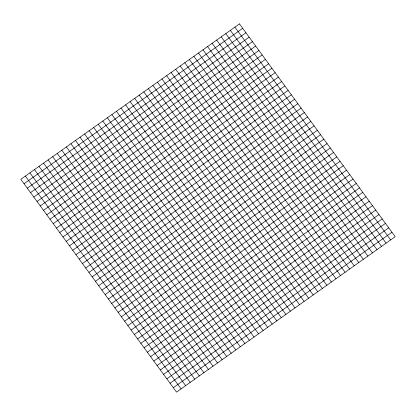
<?xml version="1.0" encoding="UTF-8"?>
<svg xmlns="http://www.w3.org/2000/svg" width="416" height="416" viewBox="0 0 416 416"><rect width="100%" height="100%" fill="white"/><g stroke="black" fill="none" stroke-linecap="round" stroke-linejoin="round"><path stroke-width="0.62" d="M24.045 183.752L242.705 28.319M27.29 188.188L245.95 32.755M30.534 192.618L249.194 37.185M33.779 197.054L252.439 41.621M37.024 201.484L255.684 46.051M40.269 205.92L258.929 50.487M43.514 210.35L262.174 54.922M46.758 214.786L265.418 59.353M50.003 219.216L268.663 63.788M53.248 223.652L271.908 68.219M56.493 228.088L275.153 72.654M59.738 232.518L278.392 77.085M62.977 236.954L281.637 81.52M66.222 241.384L284.882 85.951M69.467 245.82L288.127 90.386M72.712 250.25L291.372 94.817M75.956 254.686L294.616 99.252M79.201 259.116L297.861 103.683M82.446 263.552L301.106 108.118M85.691 267.982L304.351 112.549M88.936 272.418L307.596 116.984M92.18 276.848L310.84 121.42M95.425 281.284L314.085 125.85M98.67 285.714L317.33 130.286M101.915 290.15L320.575 134.716M105.16 294.58L323.82 139.152M108.404 299.016L327.064 143.582M111.649 303.451L330.309 148.018M114.894 307.882L333.554 152.448M118.139 312.317L336.799 156.884M121.384 316.748L340.044 161.314M124.628 321.183L343.288 165.75M127.873 325.614L346.533 170.18M131.118 330.049L349.778 174.616M134.363 334.48L353.023 179.046M137.608 338.915L356.262 183.482M140.847 343.346L359.507 187.912M144.092 347.781L362.752 192.348M147.337 352.212L365.997 196.784M150.582 356.647L369.242 201.214M153.826 361.078L372.486 205.65M157.071 365.513L375.731 210.08M160.316 369.949L378.976 214.516M163.561 374.379L382.221 218.946M166.806 378.815L385.466 223.382M170.05 383.245L388.71 227.812M173.295 387.681L391.955 232.248M234.905 27.128L390.645 239.918M230.35 30.363L386.09 243.157M225.794 33.602L381.534 246.392M221.239 36.842L376.979 249.631M216.684 40.076L372.424 252.871M212.129 43.316L367.869 256.11M207.574 46.556L363.314 259.345M203.018 49.795L358.758 262.584M198.463 53.03L354.203 265.824M193.908 56.269L349.648 269.064M189.353 59.509L345.093 272.298M184.792 62.748L340.538 275.538M180.237 65.983L335.977 278.777M175.682 69.222L331.422 282.012M171.127 72.462L326.867 285.251M166.572 75.696L322.312 288.491M162.016 78.936L317.756 291.73M157.461 82.176L313.201 294.965M152.906 85.415L308.646 298.204M148.351 88.65L304.091 301.444M143.796 91.889L299.536 304.684M139.24 95.129L294.98 307.918M134.685 98.368L290.425 311.158M130.13 101.603L285.87 314.397M125.575 104.842L281.315 317.632M121.02 108.082L276.76 320.871M116.464 111.316L272.204 324.111M111.909 114.556L267.649 327.35M107.354 117.796L263.094 330.585M102.799 121.035L258.539 333.824M98.244 124.27L253.984 337.064M93.688 127.509L249.428 340.304M89.133 130.749L244.873 343.538M84.578 133.988L240.318 346.778M80.023 137.223L235.763 350.017M75.462 140.462L231.208 353.252M70.907 143.702L226.647 356.491M66.352 146.936L222.092 359.731M61.797 150.176L217.537 362.97M57.242 153.416L212.982 366.205M52.686 156.655L208.426 369.444M48.131 159.89L203.871 372.684M43.576 163.129L199.316 375.924M39.021 166.369L194.761 379.158M34.466 169.608L190.206 382.398M29.91 172.843L185.65 385.637M25.355 176.082L181.095 388.872M239.46 23.889L20.8 179.322L176.54 392.111L395.2 236.678L239.46 23.889"/></g></svg>
